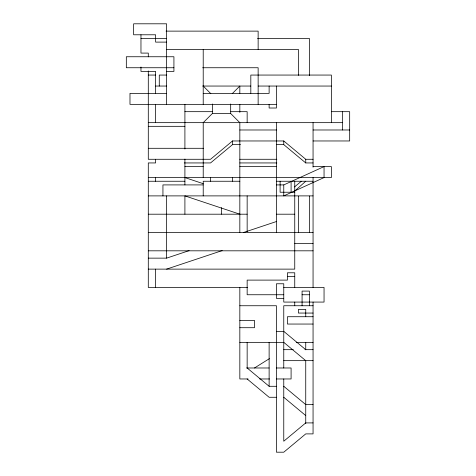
<?xml version="1.0" encoding="UTF-8"?>
<svg xmlns="http://www.w3.org/2000/svg" width="476" height="476" viewBox="0 0 476 476"><rect width="100%" height="100%" fill="white"/><g stroke="black" fill="none" stroke-linecap="round" stroke-linejoin="round"><path stroke-width="0.71" d="M239.833 232.508L239.833 122.659L230.676 113.508L212.367 113.508L203.216 122.659L203.216 177.584M232.205 93.677L239.833 86.049L239.833 93.367M294.204 191.501L305.741 181.249M294.471 186.973L301.231 181.338M254.476 367.984L269.434 358.636M283.767 184.908L324.049 166.6L324.049 177.584L283.767 195.892L283.767 184.908L276.449 184.908M148.292 258.141L166.6 258.141L189.133 250.626M243.349 232.556L276.449 221.524M166.6 269.124L222.227 250.578M166.047 31.124L258.141 31.124L258.141 49.433M140.967 38.449L166.6 38.449M257.528 38.449L309.4 38.449L309.4 75.624M166.6 42.108L155.616 42.108L155.616 34.784L133.649 34.784L133.649 23.8L166.6 23.8L166.6 104.351M166.6 49.433L298.416 49.433L298.416 75.375M173.924 67.741L126.324 67.741L126.324 56.751L173.924 56.751L173.924 71.4L166.6 71.4M202.663 67.741L258.141 67.741L258.141 104.351M148.292 75.059L155.616 75.059M166.6 75.059L159.276 75.059L159.276 86.049M155.616 86.049L166.6 86.049M202.663 86.049L250.816 86.049M258.141 86.049L331.367 86.049M166.6 93.367L129.984 93.367L129.984 104.351L276.449 104.351M203.216 93.367L269.124 93.367L269.124 86.049M184.908 111.676L212.367 111.676M230.854 111.676L247.151 111.676L247.151 122.659M331.367 111.676L349.676 111.676L349.676 140.967L313.059 140.967M148.292 122.659L342.351 122.659M148.292 126.324L184.908 126.324M239.833 129.984L276.449 129.984M313.059 129.984L349.676 129.984M232.288 140.967L283.767 140.967L305.741 159.276L313.059 159.276M232.288 144.633L240.463 144.633M276.449 144.633L283.767 144.633L305.741 162.941L313.059 162.941M148.292 148.292L203.46 148.292M239.809 159.276L276.848 159.276M184.254 162.941L210.541 162.941L232.508 144.633L232.508 140.967L210.541 159.276L148.292 159.276L148.292 70.954M239.809 162.941L276.848 162.941M184.908 166.6L203.216 166.6M239.833 166.6L276.449 166.6M313.059 166.6L331.367 166.6L331.367 177.584L148.292 177.584M148.292 181.249L184.908 181.249M239.833 181.249L203.216 181.249L203.216 195.892M276.449 181.249L313.059 181.249M203.216 184.908L162.941 184.908L162.941 195.892M294.751 192.233L280.108 192.233L280.108 181.249M148.292 195.892L313.059 195.892M148.292 214.2L247.151 214.2M276.449 214.2L294.751 214.2M148.292 232.508L313.059 232.508M294.751 243.492L313.059 243.492M148.292 250.816L313.059 250.816M148.292 269.124L294.751 269.124L294.751 181.249M287.433 276.449L294.751 276.449M247.443 287.433L148.292 287.433L148.292 162.941L155.616 162.941L155.616 159.276M283.767 287.433L324.049 287.433L324.049 302.076L283.767 302.076L283.767 283.767L276.449 283.767L276.449 298.416L283.767 298.416M283.767 294.751L247.151 294.751L247.151 280.108L287.433 280.108L287.433 272.784L294.751 272.784L294.751 287.433M302.076 294.751L309.4 294.751M239.833 305.741L276.449 305.741L276.449 452.2L283.767 452.2L305.741 433.892L313.059 433.892L313.059 302.076M313.059 305.741L283.767 305.741L283.767 367.984M313.059 313.059L298.416 313.059L298.416 309.4L305.741 309.4L305.741 316.724M313.059 316.724L287.433 316.724L287.433 324.049L313.059 324.049M239.833 320.384L254.476 320.384L254.476 327.708L239.833 327.708M276.449 331.367L283.767 331.367L305.741 349.676M239.833 342.351L283.767 342.351L305.741 360.659M296.221 342.351L313.059 342.351M283.767 349.676L293.287 349.676M305.009 349.676L313.059 349.676M283.767 360.659L313.059 360.659M246.514 367.984L269.124 367.984M276.449 367.984L291.092 367.984L291.092 378.967L276.449 378.967M248.067 378.967L239.833 378.967L239.833 287.433M259.604 378.967L269.547 378.967M247.151 342.351L247.151 367.984L269.124 386.292L276.449 386.292M276.449 397.276L269.124 397.276L247.151 378.967M313.059 404.6L305.741 404.6L283.767 386.292M313.059 422.908L305.741 422.908L283.767 441.216L283.767 378.967M184.908 177.584L203.216 183.688M239.833 214.2L184.908 195.892L184.908 214.2M283.767 397.276L305.741 415.584M203.216 86.049L210.844 93.677M342.351 111.676L342.351 129.984M331.367 122.659L331.367 75.059L250.816 75.059L250.816 93.367M313.059 122.659L313.059 167.183M313.059 177.584L313.059 287.433M309.4 196.076L309.4 232.508M309.4 305.741L309.4 291.092L302.076 291.092L302.076 305.741M305.741 159.276L305.741 162.941M305.741 342.351L305.741 349.765M305.741 360.879L305.741 423.64M298.416 196.189L298.416 232.508M294.751 302.076L294.751 305.741M291.092 181.249L291.092 192.233M283.767 140.967L283.767 144.633M276.449 86.049L276.449 108.016L269.124 108.016L269.124 104.351M276.449 122.659L276.449 232.508M269.124 342.351L269.124 386.292M247.151 195.892L247.151 231.776M239.833 104.351L239.833 112.407M232.508 177.584L232.508 181.249M230.676 103.988L230.676 113.508M221.524 207.607L221.524 214.2M212.367 103.988L212.367 113.508M210.541 177.584L210.541 181.249M203.216 49.433L203.216 104.351M184.908 104.351L184.908 149.024M184.908 159.091L184.908 184.908M166.6 195.892L166.6 258.141M155.616 93.367L155.616 71.4L140.967 71.4L140.967 67.009M155.616 104.351L155.616 122.659M155.616 177.584L155.616 181.249M155.616 269.124L155.616 287.433M148.292 56.852L148.292 53.092L140.967 53.092L140.967 34.784"/></g></svg>
